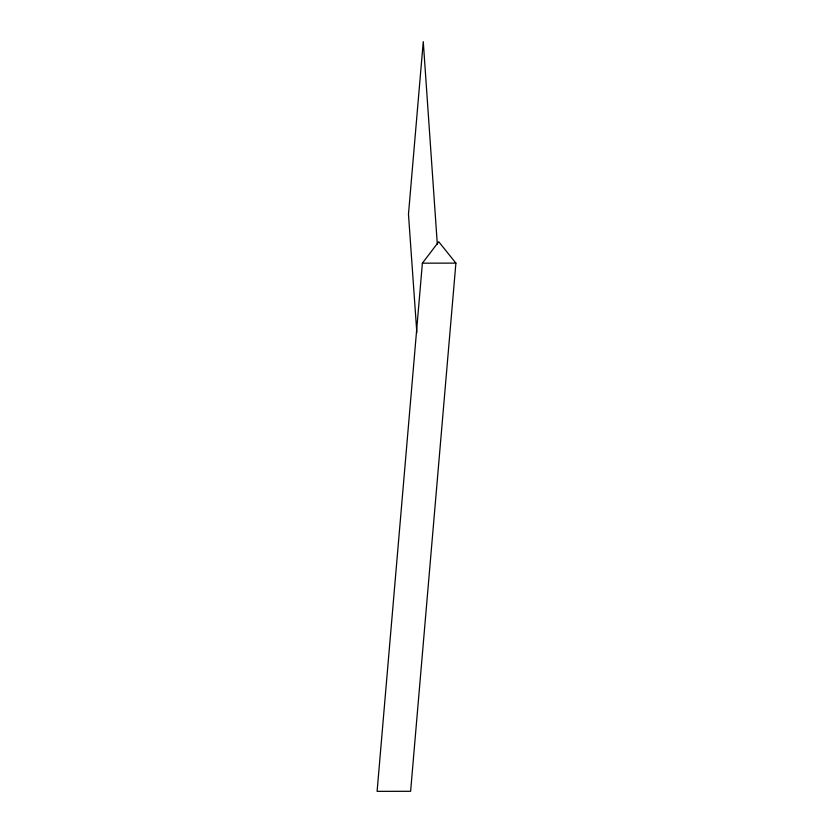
<?xml version="1.0" encoding="UTF-8"?>
<svg xmlns="http://www.w3.org/2000/svg" width="833" height="833" viewBox="0 0 833 833"><rect width="100%" height="100%" fill="white"/><g stroke="black" fill="none" stroke-linecap="round" stroke-linejoin="round"><path stroke-width="1.25" d="M422.383 263.176L377.099 791.35L410.617 791.288L455.901 263.113L438.72 241.737L422.383 263.176L455.901 263.113M416.833 332.638L408.472 214.258L423.268 41.65L437.325 244.454"/></g></svg>
